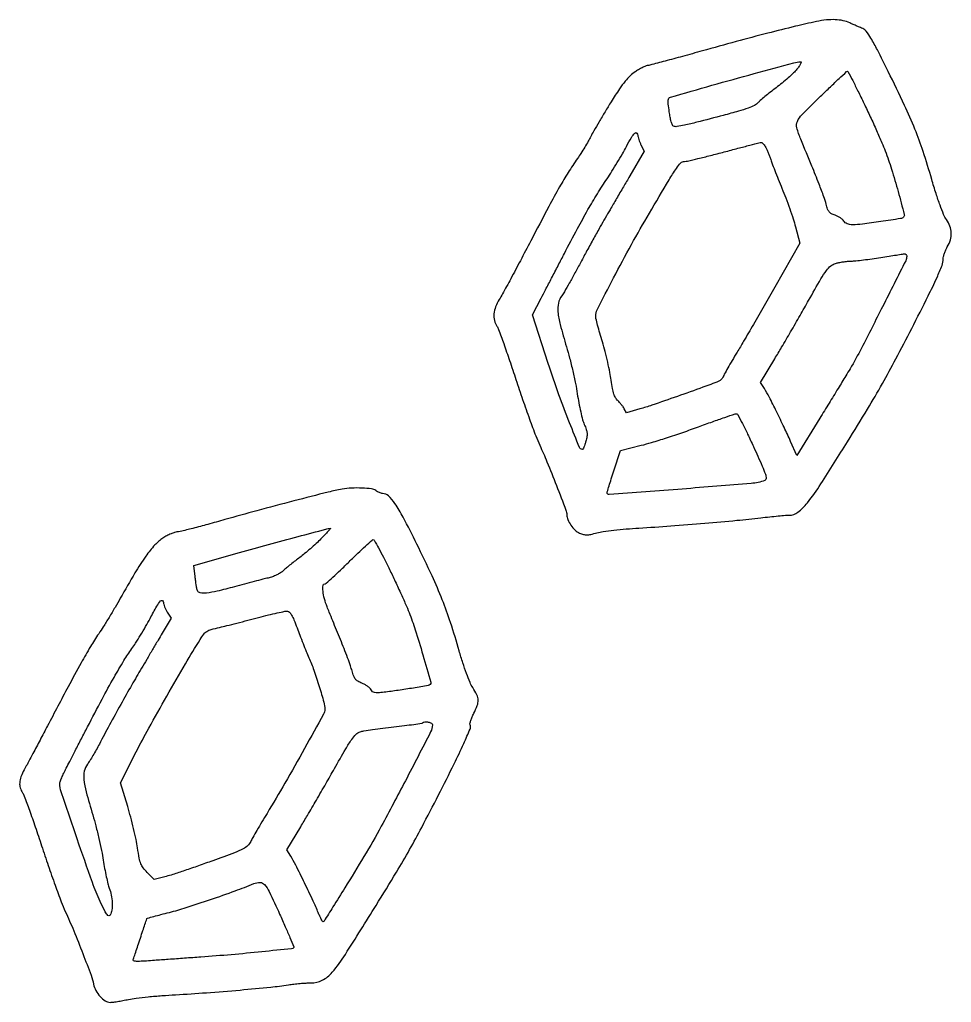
# Model space of a CAD drawing. Extents: x 283 to 3298, y 79 to 3222.
# Drawn here: x 1505 to 1990, y 1008 to 1520 of the extents above; entities that cross this region are included whole.
import ezdxf

# ---------------------------------------------------------------- set-up
doc = ezdxf.new("R2010")
doc.units = 0

msp = doc.modelspace()

# ---------------------------------------------------------------- linework, layer by layer
for points in [[(1920, 1518.840848, 0.007695), (1909.011634, 1516.356214, 0.003435), (1894.621261, 1512.763862, 0.003146), (1878.153264, 1508.421836, 0.002569), (1860.587229, 1503.574922, -0.00131), (1850.167446, 1500.671597, -0.00203), (1841.154872, 1498.225133, -0.000605), (1833.316323, 1496.141641, -0.064736), (1832.226925, 1496, 0.102586), (1831.395546, 1495.82761, 0.013726), (1829.765235, 1495.067321, 0.015394), (1827.861612, 1494.040677, 0.012393), (1825.879412, 1492.824922, 0.042324), (1823.013346, 1490.602623, 0.036536), (1820.40624, 1487.824272, 0.023992), (1817.421321, 1483.752628, 0.00662), (1813.12809, 1477.074922, 0.003438), (1809.919969, 1471.857177, 0.003404), (1806.772958, 1466.578258, 0.00334), (1804.081408, 1461.921676, 0.013156), (1802.518885, 1459, -0.01305), (1801.163246, 1456.463866, -0.00669), (1799.339084, 1453.353125, -0.006643), (1797.373889, 1450.197812, -0.009942), (1795.566773, 1447.5, 0.011551), (1790.705316, 1440.19165, 0.011989), (1786.248865, 1432.755521, 0.007354), (1780.652521, 1422.541061, 0.001563), (1771.227907, 1404.58669, -0.001399), (1765.817474, 1394.271318, -0.00182), (1760.80212, 1384.857017, -0.001354), (1756.548915, 1376.994044, -0.016646), (1754.819148, 1374.054219, 0.05155), (1752.942298, 1370.286135, 0.06744), (1752.086793, 1366.538518, 0.07648), (1752.303841, 1363.092635, 0.099185), (1753.572291, 1360.200253, -0.064997), (1754.468689, 1358.483467, -0.002077), (1757.142031, 1351.096436, -0.003985), (1760.19478, 1342.330307, -0.002752), (1763.516699, 1332.360751, 0.0038), (1767.017021, 1321.928751, 0.004023), (1770.611031, 1311.74852, 0.003842), (1773.844424, 1303.029172, 0.018305), (1775.911028, 1298.133005, -0.011869), (1779.668947, 1289.540178, -0.004344), (1784.587081, 1277.221187, -0.001492), (1789.554831, 1264.343422, -0.091552), (1790, 1261.932555, 0.104075), (1790.531112, 1259.408612, 0.048079), (1792.179152, 1256.468467, 0.047937), (1794.381978, 1253.867874, 0.094388), (1796.633801, 1252.379648, 0.038052), (1798.62832, 1251.719322, 0.06511), (1800.367607, 1251.52087, 0.047856), (1802.440217, 1251.754119, 0.012411), (1805.711479, 1252.528787, -0.029124), (1808.938576, 1253.179981, -0.006548), (1814.499622, 1253.894509, -0.006769), (1820.949908, 1254.549219, -0.006509), (1827.5, 1255.038758, 0.003111), (1844.08541, 1256.165022, 0.002498), (1861.918236, 1257.577126, 0.002542), (1878.522969, 1259.060525, 0.005842), (1891, 1260.386376, -0.003138), (1895.644688, 1260.90535, -0.003593), (1900.090667, 1261.341609, -0.003246), (1903.86629, 1261.660016, -0.020423), (1905.798015, 1261.731139, 0.167252), (1910.348542, 1263.27659, 0.06036), (1915.275174, 1268.144552, 0.025528), (1922.296128, 1277.983864, 0.003251), (1936.167427, 1300, 0.003135), (1946.588739, 1317.018481, 0.006796), (1954.335524, 1330.252478, 0.00724), (1961.412016, 1343.159199, 0.004089), (1969.636051, 1359, 0.001942), (1978.171397, 1375.936846, 0.00953), (1982.771199, 1385.610354, 0.014083), (1985.39351, 1391.871345, 0.093092), (1986.007611, 1395.19284, -0.057099), (1986.15091, 1396.475632, -0.024397), (1986.618813, 1398.139679, -0.023755), (1987.296008, 1399.883609, -0.028796), (1988.098987, 1401.443198, 0.058159), (1989.743756, 1405.157606, 0.082965), (1990.228649, 1408.72439, 0.083741), (1989.526973, 1412.230427, 0.060423), (1987.66302, 1415.764762, -0.05221), (1986.22656, 1418.383673, -0.011641), (1984.359703, 1423.139219, -0.010753), (1982.269868, 1429.254576, -0.006445), (1980.038352, 1436.600972, 0.008814), (1975.529075, 1451.196919, 0.01654), (1971.291259, 1462.794101, 0.014209), (1965.881521, 1475.178599, 0.004867), (1957.36258, 1492.81481, 0.002993), (1951.708931, 1504.064181, 0.015446), (1948.352727, 1510.170173, 0.025098), (1945.968046, 1513.781116, 0.14109), (1944.154811, 1515.178603, -0.005932), (1942.851973, 1515.711342, -0.002345), (1941.072676, 1516.473521, -0.00232), (1939.158308, 1517.314783, -0.002904), (1937.390469, 1518.113793, 0.055104), (1933.839765, 1519.291255, 0.042105), (1929.776489, 1519.805724, 0.036997), (1925.174041, 1519.657583, 0.025218)], [(1909.806465, 1493.983557, -0.028704), (1908.028088, 1492.059762, -0.010091), (1905.268149, 1489.503604, -0.00998), (1902.113887, 1486.809144, -0.011526), (1899, 1484.372761, 0.006211), (1895.981989, 1482.062684, 0.006818), (1893.115625, 1479.74779, 0.006409), (1890.719536, 1477.705652, 0.033812), (1889.5, 1476.48408, -0.101544), (1887.763301, 1475.159895, -0.025595), (1884.468737, 1473.775268, -0.017421), (1879.433873, 1472.152211, -0.004948), (1871.5, 1469.981113, -0.001223), (1857.757635, 1466.402237, -0.009261), (1851.238358, 1464.849632, -0.015738), (1847.369974, 1464.130482, -0.130417), (1845.609378, 1464.319654, -0.207849), (1845.026805, 1464.891687, -0.023696), (1844.402754, 1466.671221, -0.024308), (1843.819608, 1469.040887, -0.014536), (1843.346911, 1471.904107, -0.006588), (1842.862591, 1475.874904, -0.046842), (1842.834353, 1477.811587, -0.12065), (1843.183143, 1478.867012, -0.183867), (1843.943977, 1479.442777, -0.002337), (1865.578855, 1485.651408, -0.002234), (1887.599455, 1491.753395, -0.000742), (1908.240967, 1497.341145, -0.050788), (1911.806465, 1497.921644, -0.491312), (1912.050159, 1497.642306, -0.068589), (1911.757881, 1496.797153, -0.037351), (1910.984876, 1495.520885, -0.017376)], [(1944.725293, 1476.25, -0.003544), (1948.032311, 1469.250411, -0.003347), (1951.304348, 1462.070312, -0.003326), (1954.117019, 1455.673351, -0.011661), (1955.804626, 1451.5, -0.014664), (1959.104044, 1441.918297, -0.008555), (1962.522765, 1430.25768, -0.002333), (1965.717493, 1418.411504, -0.276939), (1965.29504, 1416.951089, -0.14931), (1963.802892, 1416.225789, -0.001984), (1953.527758, 1414.651302, -0.005419), (1943.90843, 1413.322752, -0.031612), (1938.808654, 1413, -0.039471), (1937.290294, 1413.120051, -0.060423), (1936.022324, 1413.482607, -0.070141), (1935.020424, 1414.082161, -0.083504), (1934.290879, 1414.905837, 0.076076), (1933.59305, 1415.717534, 0.031959), (1932.439156, 1416.585538, 0.030695), (1931.063572, 1417.372535, 0.034894), (1929.658509, 1417.947687, -0.041593), (1927.778749, 1418.746677, -0.102267), (1926.625916, 1419.695973, -0.085108), (1925.823753, 1421.135825, -0.022956), (1925.067161, 1423.647559, 0.025723), (1923.863733, 1427.564134, 0.005587), (1921.367092, 1434.182639, 0.004229), (1917.603481, 1443.595986, 0.001359), (1911.863371, 1457.5, -0.030935), (1909.783125, 1463.526176, -0.176899), (1910.047912, 1466.844341, -0.087976), (1912.456632, 1470.32539, -0.004602), (1922.140579, 1479.920469, -0.001889), (1927.304114, 1484.905446, -0.003039), (1931.746911, 1489.110793, -0.000576), (1935.684548, 1492.784356, -0.171008), (1936.082949, 1492.957904, -0.298969), (1936.419013, 1492.770393, -0.000869), (1938.862104, 1488.067322, -0.004486), (1941.59332, 1482.669015, -0.002739)], [(1827, 1459.47491, 0.066049), (1827.10019, 1458.719764, 0.015238), (1827.473359, 1457.488533, 0.015481), (1827.994585, 1456.085579, 0.014575), (1828.611434, 1454.688642), (1830.222867, 1451.309431), (1822.740153, 1438.404716, -0.000251), (1819.489774, 1432.805582, -0.000189), (1815.907389, 1426.64701, -0.000191), (1812.532432, 1420.855144, -0.000438), (1809.987321, 1416.5, 0.004457), (1807.448585, 1412.074503, 0.001832), (1804.082109, 1406.03125, 0.001812), (1800.516348, 1399.519052, 0.002325), (1797.285063, 1393.5, -0.003368), (1794.254673, 1387.883303, -0.003915), (1791.295278, 1382.584375, -0.003488), (1788.725556, 1378.139093, -0.023323), (1787.330929, 1376, 0.102162), (1785.631933, 1372.203446, 0.077915), (1785.350694, 1367.647222, 0.041665), (1786.541392, 1360.996265, 0.008401), (1789.832216, 1349.43168, -0.010231), (1791.469888, 1343.595514, -0.006806), (1793.118474, 1336.844123, -0.006853), (1794.539933, 1330.245687, -0.01329), (1795.462508, 1324.93168, 0.010138), (1796.249119, 1320.225025, 0.010024), (1797.228527, 1315.536181, 0.009931), (1798.249048, 1311.468796, 0.037665), (1799.125088, 1309, -0.019435), (1800.163758, 1306.379848, -0.061858), (1800.564801, 1304.543268, -0.066318), (1800.490579, 1302.734484, -0.024745), (1799.927344, 1300.25, -0.012696), (1799.427466, 1298.621368, -0.019794), (1798.906701, 1297.24941, -0.014821), (1798.416293, 1296.185724, -0.286064), (1798.120039, 1296.003309, -0.302872), (1796.598536, 1297.029806, -0.002993), (1791.438137, 1309.833789, -0.008879), (1785.934187, 1324.484145, -0.006641), (1780.372698, 1340.809623), (1772.12414, 1366.119246), (1776.67357, 1374.809623, 0.000494), (1778.935144, 1379.140123, 0.000186), (1782.092173, 1385.205357, 0.000184), (1785.523297, 1391.809124, 0.000224), (1788.731316, 1397.995846, -0.003221), (1795.572645, 1410.998217, -0.007008), (1801.025932, 1420.867189, -0.008647), (1805.931999, 1429.12419, -0.009321), (1811.003014, 1437, 0.007739), (1813.499477, 1440.850457, 0.004896), (1816.296654, 1445.4133, 0.004916), (1818.957437, 1449.951144, 0.009033), (1821.019949, 1453.70485, -0.011856), (1823.690128, 1458.500144, -0.067975), (1825.487496, 1460.780384, -0.411925), (1826.472538, 1460.766633, -0.196302)], [(1893.365497, 1453.75, -0.02831), (1893.993969, 1452.609645, -0.011356), (1894.727632, 1450.985938, -0.011195), (1895.44094, 1449.196334, -0.013891), (1896.020302, 1447.5, 0.014589), (1896.78799, 1445.262475, 0.002874), (1898.305318, 1441.296875, 0.003045), (1900.128391, 1436.696115, 0.002823), (1902.053308, 1432, -0.008323), (1904.050733, 1426.970033, -0.006206), (1906.092023, 1421.35964, -0.006276), (1907.884563, 1416.021865, -0.014165), (1909.076019, 1411.926434), (1911.308925, 1403.352868), (1898.279742, 1380.426434, -0.001214), (1892.807769, 1370.852025, -0.00112), (1887.140718, 1361.042853, -0.001117), (1882.052343, 1352.3256, -0.003725), (1878.655959, 1346.634344, 0.003231), (1876.088497, 1342.34175, 0.004395), (1873.831454, 1338.434085, 0.002948), (1871.987987, 1335.131404, 0.049006), (1871.492613, 1333.976725, -0.064736), (1871.149096, 1333.240609, -0.044711), (1870.588055, 1332.510625, -0.044848), (1869.909056, 1331.894957, -0.066962), (1869.211933, 1331.502118, -0.00835), (1860.886246, 1328.342285, -0.002244), (1847.562355, 1323.605924, -0.001853), (1834.282931, 1319.007586, -0.01483), (1828.095989, 1317.093817), (1821.001895, 1315.127942), (1819.888182, 1317.208934, 0.031079), (1819.302708, 1318.156335, 0.014965), (1818.443472, 1319.296989, 0.014775), (1817.473325, 1320.436993, 0.020488), (1816.533957, 1321.394963, -0.076684), (1815.382861, 1322.86748, -0.050238), (1814.52258, 1324.846633, -0.033243), (1813.818766, 1327.683571, -0.010491), (1813.141059, 1332, 0.015934), (1812.456985, 1336.067572, 0.007093), (1811.309578, 1341.38125, 0.007013), (1809.935368, 1346.975405, 0.009421), (1808.524475, 1352, -0.004), (1807.195401, 1356.543385, -0.005378), (1806.069033, 1360.680242, -0.003763), (1805.18994, 1364.158595, -0.056101), (1805.030139, 1365.400824, -0.122546), (1805.807154, 1368.749182, -0.00218), (1814.337038, 1385.284296, -0.005947), (1823.666033, 1402.66903, -0.006875), (1832.976577, 1419, -0.001041), (1843.242843, 1436.362656, -0.015304), (1847.052196, 1442.349518, -0.04562), (1849.387448, 1445.187892, -0.197988), (1851.354246, 1446.020006, 0.054248), (1852.843378, 1446.196111, 0.002053), (1858.30406, 1447.475897, 0.003676), (1864.756322, 1449.066278, 0.002578), (1872, 1450.948136, -0.000571), (1879.14389, 1452.834705, -0.000901), (1885.279166, 1454.43561, -0.000203), (1890.667034, 1455.828793, -0.03854), (1891.226947, 1455.928129, -0.193781), (1891.593942, 1455.820899, -0.03188), (1892.155012, 1455.317951, -0.031045), (1892.771786, 1454.606386, -0.022949)], [(1967, 1396.545626, -0.116779), (1966.467539, 1394.296927, -0.000442), (1954.422281, 1370.341013, -0.00219), (1943.406175, 1348.716255, -0.014171), (1937.497816, 1338, -0.003563), (1935.301921, 1334.331223, -0.00069), (1931.277472, 1327.735372, -0.000734), (1926.561822, 1320.055952, -0.000678), (1921.697438, 1312.184246), (1909.724898, 1292.868492), (1906.517967, 1300.184246, 0.007021), (1903.18794, 1307.499686, 0.00474), (1899.193823, 1315.753445, 0.004368), (1895.366118, 1323.30913, 0.018984), (1892.890851, 1327.676606), (1890.886528, 1330.91967), (1898.304937, 1343.209835, 0.003065), (1901.86466, 1349.189815, 0.001317), (1906.544687, 1357.210905, 0.001303), (1911.484347, 1365.77984, 0.001722), (1915.937811, 1373.614524, -0.002556), (1922.319604, 1384.798078, -0.026326), (1925.216116, 1389.25494, -0.068193), (1927.420824, 1391.550931, -0.094885), (1929.942158, 1392.864524, -0.022702), (1931.708998, 1393.30759, -0.012447), (1933.906556, 1393.697075, -0.012384), (1936.161717, 1393.982175, -0.019306), (1938.11602, 1394.104242, 0.019386), (1940.498937, 1394.253465, 0.004633), (1944.443456, 1394.691408, 0.004755), (1948.967114, 1395.279822, 0.004689), (1953.5, 1395.95672, -0.000421), (1957.805108, 1396.637216, -0.000597), (1961.635937, 1397.234746, -0.000334), (1964.873931, 1397.733629, -0.008682), (1965.75, 1397.852478, -0.118285), (1966.226462, 1397.795992, -0.114029), (1966.632812, 1397.529443, -0.104792), (1966.90506, 1397.089695, -0.086596)], [(1887.207642, 1297.428075, -0.002346), (1891.750909, 1287.354021, -0.024304), (1893.397947, 1283.112415, -0.07451), (1893.787519, 1280.883599, -0.320542), (1893.073828, 1279.831607, -0.067875), (1886.025662, 1278.2646, -0.001412), (1850.118364, 1275.371308, -0.000406), (1812.085146, 1272.4459, -0.436639), (1811, 1273.451605, -0.073878), (1811.065104, 1273.88982, -0.000691), (1812.020115, 1277.017404, -0.002314), (1813.141695, 1280.61298, -0.001493), (1814.472733, 1284.768487), (1817.945465, 1295.5), (1828.722733, 1298.123651, 0.013749), (1834.148143, 1299.603554, 0.004728), (1841.915428, 1302.033907, 0.004694), (1850.435475, 1304.877127, 0.00542), (1858.5, 1307.750886, -0.002487), (1865.854459, 1310.42034, -0.003892), (1872.210409, 1312.636009, -0.001135), (1877.743362, 1314.502601, -0.133228), (1878.492883, 1314.546274, -0.224883), (1879.048512, 1314.12467, -0.002098), (1881.462408, 1309.431922, -0.006523), (1884.175966, 1303.925224, -0.00411)], [(1673, 1275.285788, 0.018152), (1665.805294, 1273.743023, 0.001608), (1647.81996, 1269.13631, 0.002313), (1628.567016, 1264.043723, 0.00353), (1611.913303, 1259.429763, -0.002523), (1603.090297, 1256.966177, -0.003665), (1595.278258, 1254.888743, -0.001871), (1588.639842, 1253.20187, -0.061352), (1587.000851, 1253, 0.082468), (1585.787131, 1252.798443, 0.020583), (1583.906502, 1252.068393, 0.020471), (1581.795633, 1251.042512, 0.019302), (1579.732851, 1249.828571, 0.067355), (1575.487507, 1246.216147, 0.028614), (1570.81585, 1240.368311, 0.019652), (1565.141934, 1231.661424, 0.006556), (1557.516294, 1218.5, -0.004987), (1554.778269, 1213.739955, -0.003689), (1551.658784, 1208.528125, -0.003728), (1548.638803, 1203.648295, -0.008362), (1546.257099, 1200, 0.014423), (1541.991444, 1193.289598, 0.00765), (1537.077478, 1184.748779, 0.004729), (1530.355818, 1172.366683, 0.00118), (1519.609328, 1152, -0.000541), (1515.713463, 1144.593667, -0.000651), (1512.034395, 1137.639735, -0.000554), (1508.921171, 1131.789472, -0.00438), (1507.451759, 1129.092716, 0.037194), (1505.78903, 1125.498672, 0.072094), (1505.115136, 1122.412976, 0.087624), (1505.399563, 1119.680694, 0.083313), (1506.602028, 1117.157797, -0.064512), (1507.51344, 1115.416361, -0.002169), (1510.174252, 1108.103931, -0.004073), (1513.213241, 1099.416193, -0.002824), (1516.513136, 1089.547959, 0.003625), (1519.990804, 1079.20328, 0.003788), (1523.56884, 1069.060448, 0.00364), (1526.790053, 1060.344071, 0.016662), (1528.864485, 1055.362668, -0.008894), (1533.244545, 1045.288532, -0.005584), (1538.023064, 1033.365229, -0.003966), (1542.278584, 1022.13009, -0.042198), (1543.580781, 1017.421091, 0.081602), (1544.744328, 1014.216533, 0.056827), (1546.99938, 1011.088747, 0.059447), (1549.695253, 1008.753471, 0.14997), (1552.15121, 1008.000818, 0.033084), (1553.490775, 1008.090021, 0.006008), (1555.956552, 1008.449207, 0.006446), (1558.837429, 1008.942421, 0.005805), (1561.807265, 1009.526099, -0.020798), (1565.72997, 1010.175586, -0.005561), (1572.018386, 1010.878838, -0.005627), (1579.189042, 1011.518681, -0.005782), (1586.307265, 1011.990435, 0.00465), (1602.358449, 1013.017716, 0.003553), (1619.900355, 1014.429701, 0.003271), (1635.800132, 1015.928139, 0.014951), (1645, 1017.134708, -0.01146), (1647.866843, 1017.531075, -0.008022), (1651.112485, 1017.851567, -0.008098), (1654.233652, 1018.058453, -0.016675), (1656.680801, 1018.099193, 0.124236), (1662.660098, 1019.5024, 0.098645), (1667.858604, 1023.658018, 0.033569), (1674.705899, 1032.996933, 0.002784), (1690.694376, 1058.5, 0.002362), (1701.34026, 1075.876012, 0.007649), (1708.17549, 1087.550805, 0.00802), (1714.481569, 1099.13998, 0.002804), (1723.188092, 1116, 0.002618), (1731.360316, 1132.255376, 0.009206), (1736.370336, 1142.837132, 0.00739), (1739.615407, 1150.323905, 0.192482), (1739.645413, 1152.481656, -0.148423), (1739.590106, 1153.251565, -0.021257), (1740.009544, 1154.79413, -0.022607), (1740.684511, 1156.624972, -0.01756), (1741.576495, 1158.551922, 0.02768), (1743.373107, 1162.648528, 0.099537), (1743.824257, 1165.452397, 0.102724), (1743.15017, 1168.164475, 0.030532), (1741.056714, 1171.912453, -0.042201), (1739.599744, 1174.669951, -0.01158), (1737.782327, 1179.239123, -0.010958), (1735.850704, 1184.81483, -0.008342), (1733.97194, 1191, 0.008897), (1729.465666, 1205.776382, 0.015949), (1725.167256, 1217.711279, 0.0144), (1719.822008, 1230.132287, 0.005873), (1711.874464, 1246.714849, 0.005249), (1704.817881, 1260.635274, 0.028498), (1700.493317, 1267.904877, 0.056376), (1697.182529, 1271.785993, 0.185125), (1694.115141, 1273.031803, -0.065825), (1693.358499, 1273.147047, -0.029143), (1692.404241, 1273.485547, -0.028222), (1691.420636, 1273.967468, -0.033901), (1690.55887, 1274.531803, 0.132445), (1688.308059, 1275.441794, 0.019485), (1683.365213, 1275.84742, 0.022798), (1677.880838, 1275.832752, 0.031678)], [(1661.96584, 1249.398174, -0.011577), (1659.4731, 1246.959032, -0.007548), (1656.489965, 1244.255438, -0.007592), (1653.499113, 1241.705441, -0.014352), (1651, 1239.757381, 0.006089), (1648.674392, 1238.005564, 0.00501), (1646.234375, 1236.081214, 0.005062), (1644.028874, 1234.268585, 0.013393), (1642.5, 1232.914509, -0.045601), (1640.946425, 1231.707564, -0.028868), (1638.944931, 1230.583737, -0.027885), (1636.723557, 1229.649395, -0.031513), (1634.5, 1229.011469, 0.007458), (1631.780423, 1228.370965, 0.001769), (1627.268103, 1227.219955, 0.00182), (1622.091893, 1225.859948, 0.001795), (1616.902054, 1224.456167, -0.007736), (1607.921966, 1222.141315, -0.033013), (1602.468434, 1221.200631, -0.061416), (1599.13651, 1221.260176, -0.272414), (1597.664285, 1222.432477, -0.044198), (1597.413546, 1223.310825, -0.006235), (1597.081354, 1225.165175, -0.007071), (1596.745815, 1227.375556, -0.005963), (1596.451748, 1229.723715), (1595.788905, 1235.582475), (1619.644452, 1242.261152, -0.001449), (1634.693934, 1246.427453, -0.001367), (1650.062618, 1250.589066, -0.000451), (1664.495374, 1254.440962, -0.031019), (1666.96584, 1254.936315, -0.695546), (1667.023433, 1254.828652, -0.00253), (1665.689249, 1253.335756, -0.006218), (1664.029494, 1251.542709, -0.003466)], [(1697.308572, 1234.25, -0.003768), (1700.315313, 1227.987581, -0.003254), (1703.379977, 1221.367834, -0.003276), (1706.079995, 1215.330106, -0.00951), (1707.839716, 1211.108582, -0.017071), (1711.050227, 1202.083847, -0.006013), (1715.053311, 1188.939252, -0.001227), (1719.144268, 1174.773313, -0.272479), (1718.808031, 1173.474698, -0.155379), (1717.879255, 1172.994579, -0.001441), (1710.161252, 1171.702041, -0.005347), (1702.210718, 1170.481283, -0.00672), (1694.819075, 1169.528293, -0.010296), (1691.575774, 1169.221901, -0.065836), (1689.931051, 1169.31721, -0.130817), (1688.903514, 1169.812962, -0.092694), (1688.098248, 1170.816421, 0.084118), (1687.438293, 1171.668105, 0.030597), (1686.249187, 1172.634704, 0.029302), (1684.792681, 1173.553516, 0.030906), (1683.263859, 1174.277748, -0.035379), (1681.166154, 1175.29452, -0.093686), (1679.905806, 1176.375403, -0.081333), (1679.027808, 1177.934909, -0.022283), (1678.175424, 1180.633924, 0.018769), (1677.376217, 1183.227862, 0.004595), (1675.862162, 1187.432967, 0.004701), (1674.036243, 1192.222905, 0.004677), (1672.117521, 1196.985924, -0.000696), (1670.13397, 1201.798952, -0.000646), (1668.113548, 1206.739042, -0.000644), (1666.327442, 1211.138554, -0.002175), (1665.176783, 1214.019326, -0.029745), (1663.80236, 1218.220304, -0.039608), (1663.093264, 1222.172179, -0.04673), (1663.078387, 1225.161558, -0.388548), (1663.994443, 1226, 0.184261), (1664.649186, 1226.249768, 0.002182), (1668.122215, 1229.378125, 0.006226), (1672.108484, 1233.09209, 0.003985), (1676.649979, 1237.5, -0.003564), (1681.18402, 1241.90809, -0.005608), (1685.146828, 1245.621875, -0.001778), (1688.610429, 1248.773037, -0.185754), (1689.20027, 1249, -0.271035), (1689.704164, 1248.705198, -0.002367), (1691.948877, 1244.667187, -0.007315), (1694.47697, 1239.90453, -0.004552)], [(1580.003738, 1216.25, 0.071916), (1580.133792, 1215.363838, 0.021701), (1580.579389, 1214.074295, 0.021254), (1581.211238, 1212.654066, 0.021615), (1581.958151, 1211.300793), (1583.908825, 1208.101585), (1579.338412, 1200.300793, -0.000692), (1577.145649, 1196.570024, -0.000317), (1574.274256, 1191.707108, -0.000313), (1571.244162, 1186.590158, -0.000433), (1568.516759, 1182, 0.004606), (1563.45079, 1173.309738, 0.00292), (1557.700138, 1163.094631, 0.002864), (1551.879084, 1152.46878, 0.003539), (1546.582815, 1142.5, -0.006846), (1544.998081, 1139.5642, -0.005952), (1543.259377, 1136.531514, -0.005997), (1541.620166, 1133.824404, -0.0175), (1540.402518, 1132.011538, 0.101531), (1538.76185, 1128.377587, 0.081571), (1538.508669, 1124.08664, 0.040323), (1539.708304, 1117.656686, 0.006787), (1543.153953, 1105.611755, -0.009384), (1544.76735, 1099.858972, -0.00657), (1546.377707, 1093.321617, -0.00663), (1547.755659, 1087.015343, -0.013712), (1548.630955, 1082.048638, 0.008128), (1549.344604, 1077.716743, 0.008204), (1550.196721, 1073.423662, 0.00805), (1551.06, 1069.710697, 0.032626), (1551.767592, 1067.5, -0.047957), (1552.80175, 1063.892206, -0.037137), (1553.246992, 1059.826611, -0.038144), (1553.091152, 1056.065534, -0.098452), (1552.255797, 1053.4926, -0.317476), (1551.512785, 1053.137554, -0.19404), (1550.64963, 1053.669579, -0.043097), (1549.383964, 1055.738724, -0.00509), (1547.023548, 1060.592308, -0.025307), (1542.976069, 1070.386928, -0.002809), (1535.001756, 1093.246424, -0.0012), (1526.703015, 1117.663686, -0.081988), (1526.003081, 1121.95682, -0.089238), (1526.172547, 1122.888097, -0.00937), (1526.990725, 1124.956066, -0.011365), (1528.076004, 1127.398021, -0.00888), (1529.360945, 1130, 0.000012), (1531.151508, 1133.469481, 0.000003), (1534.003922, 1138.996875, 0.000003), (1537.24647, 1145.280471, 0.000003), (1540.455852, 1151.5, -0.003312), (1547.995681, 1165.8773, -0.00642), (1554.244612, 1177.249272, -0.007859), (1559.422012, 1186.06507, -0.020176), (1563.517549, 1192.220624, 0.015093), (1565.48091, 1195.107486, 0.005889), (1568.024213, 1199.206944, 0.005823), (1570.67483, 1203.711583, 0.007201), (1573.033801, 1207.970624, -0.006161), (1576.521727, 1214.298969, -0.045953), (1578.479961, 1217.113356, -0.373185), (1579.439184, 1217.264909, -0.258274)], [(1649.550526, 1203, 0.004744), (1650.955986, 1199.235669, 0.003144), (1652.63726, 1194.940625, 0.003164), (1654.323118, 1190.78897, 0.006153), (1655.730612, 1187.5, -0.019891), (1658.288211, 1181.038349, -0.009452), (1661.088529, 1172.537247, -0.006922), (1663.510288, 1164.285418, -0.06801), (1664, 1160.701785, -0.126237), (1663.347899, 1158.160111, -0.001061), (1653.425996, 1140.187239, -0.004231), (1643.251164, 1122.208567, -0.006034), (1633.891338, 1106.43444, 0.002789), (1631.185039, 1101.940234, 0.003134), (1628.633406, 1097.587011, 0.002875), (1626.506571, 1093.856467, 0.01686), (1625.467613, 1091.854406, -0.089828), (1623.854663, 1089.614773, -0.074227), (1621.456007, 1087.904905, -0.028204), (1616.998268, 1085.942377, -0.002588), (1605.645839, 1081.757879, -0.002817), (1598.247782, 1079.121445, -0.003064), (1591.02412, 1076.642512, -0.002877), (1584.812141, 1074.592923, -0.015011), (1581.351164, 1073.586749), (1575.202328, 1071.997672), (1571.525314, 1075.674686, -0.032277), (1569.419149, 1078.071859, -0.07), (1568.210788, 1080.199216, -0.047928), (1567.389185, 1083.045592, -0.008882), (1566.479674, 1088.42585, 0.014541), (1565.693216, 1092.777941, 0.006408), (1564.412808, 1098.485687, 0.006336), (1562.899883, 1104.507065, 0.008464), (1561.365436, 1109.929682), (1557.619824, 1122.359364), (1565.799702, 1138.429682, -0.008223), (1572.341067, 1150.77448, -0.003254), (1581.720483, 1167.533791, -0.003281), (1591.427114, 1184.357936, -0.007201), (1599.122107, 1197.071955, -0.025402), (1601.028137, 1199.802225, -0.089602), (1602.613976, 1201.226629, -0.07003), (1604.795724, 1202.183362, -0.011686), (1609.239994, 1203.318457, 0.004201), (1612.909033, 1204.197265, 0.001458), (1618.186123, 1205.524557, 0.001448), (1623.99056, 1207.020402, 0.001685), (1629.5, 1208.477092, -0.00507), (1634.624213, 1209.794879, -0.006942), (1639.264124, 1210.869994, -0.004702), (1643.162614, 1211.678153, -0.07783), (1644.484251, 1211.73059, -0.172398), (1645.60779, 1211.177942, -0.061684), (1646.702879, 1209.734467, -0.035404), (1647.932141, 1207.222002, -0.0091)], [(1720, 1152.489826, -0.11935), (1719.109305, 1148.81153, -0.001077), (1705.985982, 1123.437281, -0.004072), (1693.422927, 1099.747366, -0.012512), (1684.390527, 1084, -0.000812), (1674.452362, 1067.695951, -0.003174), (1668.232024, 1057.67185, -0.000875), (1663.605746, 1050.349591, -0.254153), (1663, 1050.012512, -0.276674), (1662.737425, 1050.166294, -0.007374), (1662.08341, 1051.403181, -0.013383), (1661.353174, 1052.934873, -0.008509), (1660.58182, 1054.753748, 0.013771), (1657.953901, 1060.773448, 0.00368), (1653.439527, 1070.202673, 0.003275), (1648.831565, 1079.493332, 0.020464), (1646.251102, 1084.129439), (1644.190063, 1087.5), (1651.457448, 1099.5, 0.003282), (1654.96119, 1105.372061, 0.001374), (1659.607373, 1113.326166, 0.001359), (1664.532036, 1121.863812, 0.001764), (1668.996609, 1129.716735, -0.003091), (1674.86837, 1139.981305, -0.020807), (1678.020415, 1144.927208, -0.043537), (1680.283018, 1147.635239, -0.121453), (1682.384193, 1148.912033, -0.035429), (1684.343548, 1149.378003, -0.00404), (1688.838127, 1150.078336, -0.004866), (1694.207116, 1150.81723, -0.003943), (1699.979645, 1151.508276, 0.002477), (1705.561694, 1152.159917, 0.00393), (1710.33427, 1152.779138, 0.000989), (1714.489606, 1153.359894, 0.162549), (1714.896312, 1153.562979, -0.18108), (1716.063822, 1154.09436, -0.069133), (1717.874551, 1153.968851, -0.073621), (1719.474338, 1153.377205, -0.273958)], [(1640.465908, 1053.94702, -0.002505), (1643.414514, 1047.381479, -0.004114), (1645.83628, 1041.79219, -0.000727), (1647.916645, 1036.860485, -0.304721), (1647.848948, 1036.515614, -0.171773), (1646.61255, 1035.92571, -0.0007), (1631.245885, 1034.328827, -0.003759), (1615.278024, 1032.813285, -0.003912), (1599.5, 1031.559678, -0.000009), (1590.920743, 1030.9457, -0.00001), (1582.508067, 1030.343964, -0.000009), (1575.263227, 1029.826038, -0.000045), (1571.144483, 1029.532042, -0.007102), (1567.481846, 1029.323171, -0.036776), (1565.456443, 1029.385486, -0.097836), (1564.459934, 1029.693007, -0.373295), (1564.247639, 1030.253834, 0.007522), (1564.551371, 1031.118969, 0.000349), (1565.536006, 1034.071439, 0.000578), (1566.698374, 1037.578487, 0.000415), (1567.989475, 1041.5, -0.000856), (1569.260843, 1045.350143, -0.001373), (1570.360127, 1048.629984, -0.000228), (1571.342389, 1051.529819, -0.082366), (1571.449384, 1051.729732, -0.164009), (1571.631138, 1051.851399, -0.000346), (1574.933811, 1052.744434, -0.002303), (1578.665636, 1053.732327, -0.001422), (1583.063065, 1054.861434, 0.015092), (1591.751246, 1057.347297, 0.004898), (1604.440768, 1061.533515, 0.005036), (1617.326195, 1066.070158, 0.011268), (1627, 1069.83486, -0.104098), (1630.30802, 1070.458094, -0.214839), (1632.635385, 1069.349666, -0.06496), (1635.018283, 1065.659195, -0.004121)]]:
    msp.add_lwpolyline(points, format="xyb", close=True)

doc.saveas('drawing.dxf')
